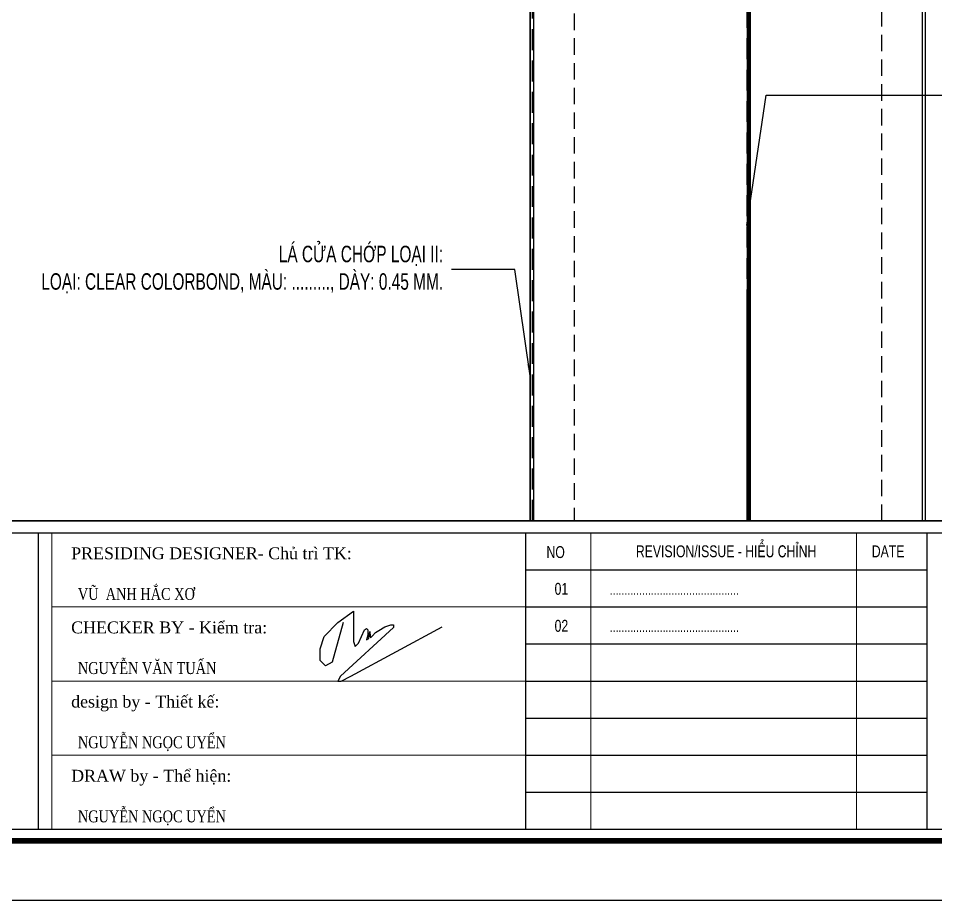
# Model space of a CAD drawing. Header units: inches. Extents: x 315041 to 662841, y -45540 to -35018.
# Drawn here: x 330412.3 to 330551.5, y -38167.8 to -38034 of the extents above; entities that cross this region are included whole.
import ezdxf
from ezdxf.enums import TextEntityAlignment as Align

# ---------------------------------------------------------------- set-up
doc = ezdxf.new("R2010")
doc.units = ezdxf.units.IN
doc.header["$MEASUREMENT"] = 0
doc.linetypes.add('DASHED2', pattern=[9.525, 6.35, -3.175])
doc.linetypes.add('HIDDEN', pattern=[0.375, 0.25, -0.125])
for name, color, linetype in [('1', 1, 'Continuous'), ('2', 2, 'Continuous'), ('251', 251, 'Continuous'), ('3', 3, 'Continuous'), ('7', 7, 'Continuous'), ('BAO KHUNG', 31, 'Continuous'), ('flashing', 6, 'Continuous'), ('ROOFING', 4, 'Continuous'), ('TONTHUNG', 9, 'Continuous')]:
    doc.layers.add(name, color=color, linetype=linetype)
doc.layers.add('Cover text', color=7, linetype='Continuous', true_color=0x52370f)
doc.layers.add('S-Hatch', color=8, linetype='Continuous', lineweight=9)
doc.styles.add('ST1H', font='vnshxh.shx', dxfattribs={"width": 0.7})
doc.styles.add('ST3', font='times.ttf', dxfattribs={"width": 0.8})
doc.styles.get("Standard").update_dxf_attribs({"font": 'VHARIALN.TTF'})
doc.styles.add('style2', font='VHAVANI.TTF')
doc.dimstyles.new('3', dxfattribs={"dimtxt": 3.5, "dimasz": 1.8, "dimexe": 1, "dimexo": 0, "dimgap": 1, "dimtad": 1, "dimdec": 0, "dimlfac": 3, "dimzin": 0, "dimdsep": 46, "dimtxsty": 'ST1H', "dimblk": 'OBLIQUE', "dimcen": 1, "dimdle": 1, "dimclrd": 8, "dimclre": 8, "dimclrt": 3, "dimadec": 0, "dimazin": 0, "dimtfac": 1, "dimtdec": 0, "dimtix": 1, "dimtofl": 0, "dimtmove": 1, "dimatfit": 3, "dimfxl": 0.18, "dimtolj": 1, "dimtzin": 0, "dimlwd": -1, "dimlwe": -1, "dimarcsym": 1})

# ---------------------------------------------------------------- blocks, each defined once
blk = doc.blocks.new('A$C3be9bcc6')
at = {"layer": '1', "color": 5, "lineweight": 30}
blk.add_lwpolyline([(0.81, 8.89), (-0.84, 2.88), (-1.85, 2.33), (-2.68, 3.13), (-2.68, 4.9), (-2.07, 6.74), (0.04, 8.88), (2.4, 10.63), (2.4, 6), (2.65, 5.25), (3.15, 5.75), (4.09, 7.78), (4.36, 8), (4.55, 7.76), (4.55, 6.96), (4.38, 6.24), (4.73, 6.44), (4.87, 7.5), (4.91, 6.81), (4.96, 6.56), (5.3, 6.85), (5.71, 7.36), (6.26, 7.68), (7.16, 8.21), (8.05, 8.54), (8.45, 8.54), (8.45, 8.14), (0.41, 0.75), (0, 0), (0.54, 0), (2.01, 0.75), (15.87, 8.23)], dxfattribs=at)
blk = doc.blocks.new('A$C75D82031')
at = {"layer": '2', "color": 157, "linetype": 'Continuous'}
blk.add_lwpolyline([(0, 420), (594, 420), (594, 0), (0, 0)], close=True, dxfattribs=at)
at = {"layer": '251', "linetype": 'Continuous'}
for p, q in [((285.8, 50.19), (346.77, 50.19)), ((285.8, 44.56), (346.77, 44.56)), ((285.8, 38.94), (346.77, 38.94)), ((285.8, 33.31), (346.77, 33.31)), ((285.8, 27.69), (346.77, 27.69)), ((285.8, 22.06), (346.77, 22.06)), ((285.8, 16.44), (346.77, 16.44))]:
    blk.add_line(p, q, dxfattribs=at)
at = {"layer": '7', "color": 147, "linetype": 'Continuous'}
blk.add_lwpolyline([(12.33, 57.61), (581.67, 57.61), (581.67, 409.19), (12.33, 409.19)], close=True, dxfattribs=at)
at = {"layer": 'BAO KHUNG', "color": 7}
blk.add_line((346.77, 10.81), (346.77, 55.81), dxfattribs=at)
at = {"layer": 'BAO KHUNG', "color": 167, "linetype": 'Continuous', "const_width": 0.871}
blk.add_lwpolyline([(10.59, 9.07), (583.41, 9.07), (583.41, 410.93), (10.59, 410.93)], close=True, dxfattribs=at)
at = {"layer": 'BAO KHUNG', "color": 7}
for points in [[(144.95, 55.81), (285.8, 55.81), (285.8, 10.81), (144.95, 10.81)], [(211.89, 55.81), (474.14, 55.81), (474.14, 10.81), (211.89, 10.81)]]:
    blk.add_lwpolyline(points, close=True, dxfattribs=at)
at = {"layer": 'S-Hatch'}
for p, q in [((213.95, 10.81), (213.95, 55.81)), ((295.73, 55.81), (295.73, 10.81)), ((336.07, 55.81), (336.07, 10.81)), ((285.8, 44.56), (213.95, 44.56)), ((285.8, 33.31), (213.95, 33.31)), ((285.8, 22.06), (213.95, 22.06))]:
    blk.add_line(p, q, dxfattribs=at)
blk.add_blockref('A$C3be9bcc6', (257.32, 33.31))
at = {"layer": 'BAO KHUNG', "color": 7, "linetype": 'Continuous', "width": 0.9}
for s, p in [('REVISION/ISSUE - HIÓU CHØNH', (316.27, 53)), ('NO', (290.4, 52.88)), ('DATE', (340.86, 52.99)), ('01', (291.27, 47.31)), ('02', (291.27, 41.69))]:
    blk.add_text(s, height=1.8, dxfattribs=at).set_placement(p, align=Align.MIDDLE_CENTER)
at = {"layer": 'BAO KHUNG', "color": 7, "linetype": 'Continuous', "style": 'ST3'}
for s, p in [('PRESIDING DESIGNER- Chủ trì TK:', (216.86, 51.8)), ('CHECKER BY - Kiểm tra:', (216.86, 40.55)), ('design by - Thiết kế:', (216.86, 29.3)), ('DRAW by - Thể hiện:', (216.86, 18.05))]:
    blk.add_text(s, height=1.8, dxfattribs=at).set_placement(p)
at = {"layer": 'Cover text', "linetype": 'Continuous', "width": 0.8}
for s, height, style, p in [('VŨ  ANH HẮC XƠ', 1.8, 'ST3', (217.88, 45.63)), ('............................................', 1.5, 'style2', (298.6, 46.4)), ('............................................', 1.5, 'style2', (298.6, 40.78)), ('NGUYỄN VĂN TUẤN', 1.8, 'ST3', (217.88, 34.38)), ('NGUYỄN NGỌC UYỂN', 1.8, 'ST3', (217.88, 23.13)), ('NGUYỄN NGỌC UYỂN', 1.8, 'ST3', (217.88, 11.88))]:
    blk.add_text(s, height=height, dxfattribs=dict(at, style=style)).set_placement(p)
blk = doc.blocks.new('_Oblique')
at = {"color": 0, "linetype": 'ByBlock', "lineweight": -2}
blk.add_line((-0.5, -0.5), (0.5, 0.5), dxfattribs=at)

msp = doc.modelspace()

# ---------------------------------------------------------------- linework, layer by layer
at = {"color": 8}
msp.add_lwpolyline([(330215.7734, -37758.6315), (330785.1113, -37758.6315), (330785.1113, -38110.2113), (330215.7734, -38110.2113)], close=True, dxfattribs=at)
at = {"color": 94}
for points in [[(330549.996, -38110.2113), (330549.996, -37864.4916), (330489.996, -37864.4916), (330489.996, -38110.2113)], [(330490.496, -37864.4916), (330490.496, -38110.2113)], [(330549.496, -38110.2113), (330549.496, -37864.4916)]]:
    msp.add_lwpolyline(points, dxfattribs=at)
at = {"color": 94, "linetype": 'HIDDEN', "ltscale": 10}
for points in [[(330496.6627, -37864.4916), (330496.6627, -38110.2113)], [(330543.3294, -38110.2113), (330543.3294, -37864.4916)]]:
    msp.add_lwpolyline(points, dxfattribs=at)
at = {"layer": 'flashing', "color": 52, "linetype": 'HIDDEN', "ltscale": 20, "true_color": 0xd0d926, "const_width": 0.6667}
msp.add_lwpolyline([(330523.1333, -38110.2113), (330523.1749, -37932.8971), (330523.1749, -37932.8971)], dxfattribs=at)
at = {"layer": 'ROOFING'}
msp.add_lwpolyline([(330489.996, -38110.2113), (330489.996, -37927.1207), (330523.1749, -37927.1207), (330523.1749, -38110.2113)], dxfattribs=at)
at = {"layer": 'TONTHUNG', "linetype": 'DASHED2', "ltscale": 0.5}
msp.add_lwpolyline([(330490.3294, -38110.2113), (330490.3294, -37927.454), (330522.8416, -37927.454), (330522.8416, -38110.2113)], dxfattribs=at)

# ---------------------------------------------------------------- block references
at = {"color": 1}
msp.add_blockref('A$C75D82031', (330203.4423, -38167.8214), dxfattribs=at)

# ---------------------------------------------------------------- leaders
at = {"color": 9}
for points in [[(330522.8416, -38065.4167), (330525.799, -38045.628), (330564.8658, -38045.628)], [(330489.996, -38088.195), (330487.6255, -38072.0776), (330476.7598, -38072.0776)]]:
    msp.add_leader(points, dimstyle='3', override={"dimgap": 1, "dimtad": 0}, dxfattribs=at)

# ---------------------------------------------------------------- next in the draw order: texts
at = {"layer": '3', "insert": (330476.7598, -38072.0776), "char_height": 2.5, "attachment_point": 6, "style": 'ST1H', "bg_fill": 2}
msp.add_mtext('\\A1;l¸ cöa chíp lo¹i ii: \\Plo¹i: CLEAR COLORBOND, mµu: ........., dµy: 0.45 mm.', dxfattribs=at)

doc.saveas('drawing.dxf')
